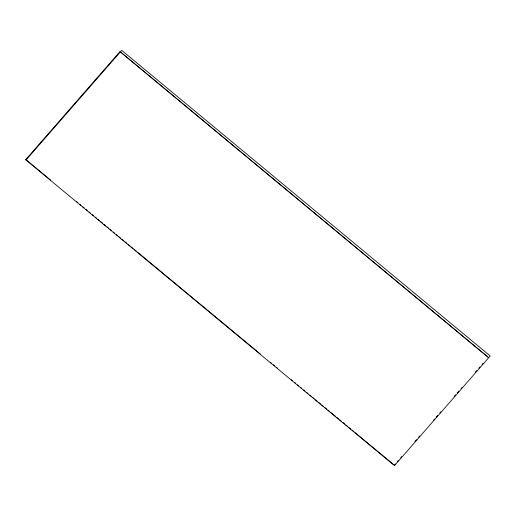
<?xml version="1.0" encoding="UTF-8"?>
<svg xmlns="http://www.w3.org/2000/svg" width="516" height="516" viewBox="0 0 516 516"><rect width="100%" height="100%" fill="white"/><g stroke="black" fill="none" stroke-linecap="round" stroke-linejoin="round"><path stroke-width="0.77" d="M26.006 160.024L121.718 50.374L490.2 355.976L394.488 465.625L26.006 160.024L25.8 159.502L120.002 51.581L488.691 357.704L120.002 51.581M395.34 463.89L394.282 465.103L394.488 465.625M397.455 461.465L398.513 460.253M400.629 457.827L401.693 456.615M414.922 441.457L416.509 439.638M418.624 437.213L419.682 436.001M433.446 420.237L434.504 419.024M436.091 417.205L437.678 415.386M439.793 412.961L440.851 411.749M454.086 396.591L455.673 394.772M457.26 392.953L458.847 391.134M460.962 388.709L462.02 387.497M475.255 372.339L476.842 370.52M478.958 368.095L480.015 366.882M482.131 364.457L483.189 363.245M25.8 159.502L50.613 180.084M76.665 201.691L77.91 202.717M79.767 204.265L81.012 205.291M82.87 206.832L84.114 207.864M85.972 209.406L87.21 210.438M89.075 211.979L90.313 213.011M92.177 214.553L93.415 215.578M95.279 217.126L96.518 218.152M97.756 219.184L99.62 220.725M100.859 221.757L102.723 223.299M103.961 224.325L105.825 225.873M107.064 226.898L108.928 228.44M110.166 229.472L111.404 230.504M113.268 232.045L114.507 233.071M116.371 234.619L117.609 235.644M118.848 236.676L120.712 238.218M121.95 239.25L123.814 240.791M125.053 241.817L126.917 243.365M128.155 244.391L130.019 245.932M131.257 246.964L133.122 248.506M134.36 249.538L136.218 251.079M137.462 252.111L260.29 353.976M270.216 362.206L271.455 363.238M273.312 364.78L274.557 365.812M276.415 367.353L277.66 368.379M291.308 379.699L292.546 380.731M294.404 382.272L295.649 383.304M297.506 384.846L298.751 385.871M300.609 387.419L301.854 388.445M303.711 389.986L304.95 391.018M306.814 392.56L308.052 393.592M309.916 395.133L311.154 396.165M312.399 397.191L314.257 398.733M315.495 399.765L317.359 401.306M318.598 402.338L320.462 403.88M321.7 404.912L323.564 406.453M324.803 407.479L326.667 409.027M327.905 410.052L329.769 411.6M331.008 412.626L335.348 416.225M336.587 417.257L338.451 418.798M339.689 419.83L341.553 421.372M342.792 422.404L344.656 423.946M345.894 424.971L347.758 426.519M348.997 427.545L350.861 429.093M352.099 430.118L353.957 431.66M355.202 432.692L393.663 464.587"/></g></svg>
